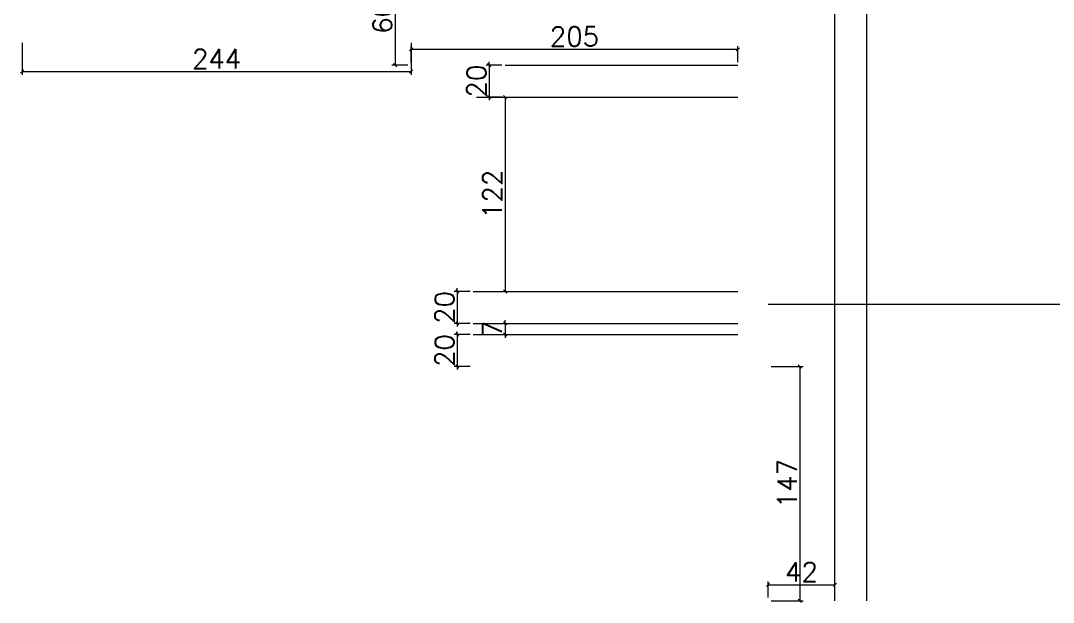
# Model space of a CAD drawing. Extents: x -40810 to 33675, y -2018 to 21213.
# Drawn here: x 12795 to 13443, y 14474 to 14838 of the extents above; entities that cross this region are included whole.
import ezdxf

# ---------------------------------------------------------------- set-up
doc = ezdxf.new("R2010")
doc.units = 0
doc.layers.get('0').update_dxf_attribs({"color": 1, "lineweight": 9})
doc.layers.add('P-NOTAS', color=7, linetype='Continuous')
doc.layers.add('Painéis', color=255, linetype='Continuous')
doc.styles.add('Romans', font='romans.shx', dxfattribs={"height": 12})
doc.dimstyles.new('cotas', dxfattribs={"dimtxt": 9, "dimasz": 2, "dimexe": 2, "dimexo": 2, "dimgap": 2, "dimtad": 1, "dimdec": 1, "dimzin": 12, "dimdsep": 46, "dimtxsty": 'Romans', "dimblk": 'OBLIQUE', "dimcen": 9, "dimclrd": 4, "dimclre": 4, "dimclrt": 240, "dimaunit": 1, "dimadec": 8, "dimazin": 3, "dimtfac": 1, "dimtdec": 1, "dimtix": 1, "dimtmove": 0, "dimatfit": 2, "dimldrblk": 'OBLIQUE', "dimfxl": 1, "dimtolj": 1, "dimtzin": 0, "dimlwd": -1, "dimlwe": -1, "dimarcsym": 0})

# ---------------------------------------------------------------- blocks, each defined once
blk = doc.blocks.new('_Oblique')
at = {"color": 0, "linetype": 'ByBlock', "lineweight": -2}
blk.add_line((-0.5, -0.5), (0.5, 0.5), dxfattribs=at)
blk = doc.blocks.new('*D3768')
at = {"layer": 'Defpoints', "color": 0, "linetype": 'Continuous', "ltscale": 30, "transparency": 16777216}
for p in [(13305.91, 14484.53), (13263.91, 14474.53), (13305.91, 14474.53)]:
    blk.add_point(p, dxfattribs=at)
at = {"layer": 'P-NOTAS', "color": 4, "linetype": 'Continuous', "ltscale": 30, "transparency": 16777216}
for p, q in [((13263.91, 14476.53), (13263.91, 14486.53)), ((13263.91, 14484.53), (13305.91, 14484.53)), ((13305.91, 14476.53), (13305.91, 14486.53))]:
    blk.add_line(p, q, dxfattribs=at)
at = {"layer": 'P-NOTAS', "color": 4, "linetype": 'Continuous', "ltscale": 30, "transparency": 16777216, "xscale": 2, "yscale": 2, "zscale": 2, "rotation": 180}
blk.add_blockref('_Oblique', (13263.91, 14484.53), dxfattribs=at)
at = {"layer": 'P-NOTAS', "color": 4, "linetype": 'Continuous', "ltscale": 30, "transparency": 16777216, "xscale": 2, "yscale": 2, "zscale": 2}
blk.add_blockref('_Oblique', (13305.91, 14484.53), dxfattribs=at)
at = {"layer": 'P-NOTAS', "color": 240, "linetype": 'Continuous', "ltscale": 30, "transparency": 16777216, "insert": (13284.91, 14492.53), "char_height": 12, "attachment_point": 5, "style": 'Romans'}
blk.add_mtext('\\A1;42', dxfattribs=at)
blk = doc.blocks.new('*D3769')
at = {"layer": 'Defpoints', "color": 0, "linetype": 'Continuous', "ltscale": 30, "transparency": 16777216}
for p in [(13263.91, 14621.53), (13263.91, 14474.53), (13283.91, 14474.53)]:
    blk.add_point(p, dxfattribs=at)
at = {"layer": 'P-NOTAS', "color": 4, "linetype": 'Continuous', "ltscale": 30, "transparency": 16777216}
for p, q in [((13265.91, 14621.53), (13285.91, 14621.53)), ((13283.91, 14621.53), (13283.91, 14474.53)), ((13265.91, 14474.53), (13285.91, 14474.53))]:
    blk.add_line(p, q, dxfattribs=at)
at = {"layer": 'P-NOTAS', "color": 4, "linetype": 'Continuous', "ltscale": 30, "transparency": 16777216, "xscale": 2, "yscale": 2, "zscale": 2}
for p, rotation in [((13283.91, 14621.53), 90), ((13283.91, 14474.53), 270)]:
    blk.add_blockref('_Oblique', p, dxfattribs=dict(at, rotation=rotation))
at = {"layer": 'P-NOTAS', "color": 240, "linetype": 'Continuous', "ltscale": 30, "transparency": 16777216, "insert": (13275.91, 14548.03), "char_height": 12, "attachment_point": 5, "rotation": 90, "style": 'Romans'}
blk.add_mtext('\\A1;147', dxfattribs=at)
blk = doc.blocks.new('*D3869')
at = {"layer": 'Defpoints', "color": 0, "linetype": 'Continuous', "ltscale": 30, "transparency": 16777216}
for p in [(12795.91, 14826.5), (13039.91, 14826.5), (13039.91, 14806.5)]:
    blk.add_point(p, dxfattribs=at)
at = {"layer": 'P-NOTAS', "color": 4, "linetype": 'Continuous', "ltscale": 30, "transparency": 16777216}
for p, q in [((12795.91, 14824.5), (12795.91, 14804.5)), ((13039.91, 14824.5), (13039.91, 14804.5)), ((12795.91, 14806.5), (13039.91, 14806.5))]:
    blk.add_line(p, q, dxfattribs=at)
at = {"layer": 'P-NOTAS', "color": 4, "linetype": 'Continuous', "ltscale": 30, "transparency": 16777216, "xscale": 2, "yscale": 2, "zscale": 2, "rotation": 180}
blk.add_blockref('_Oblique', (12795.91, 14806.5), dxfattribs=at)
at = {"layer": 'P-NOTAS', "color": 4, "linetype": 'Continuous', "ltscale": 30, "transparency": 16777216, "xscale": 2, "yscale": 2, "zscale": 2}
blk.add_blockref('_Oblique', (13039.91, 14806.5), dxfattribs=at)
at = {"layer": 'P-NOTAS', "color": 240, "linetype": 'Continuous', "ltscale": 30, "transparency": 16777216, "insert": (12917.91, 14814.5), "char_height": 12, "attachment_point": 5, "style": 'Romans'}
blk.add_mtext('\\A1;244', dxfattribs=at)
blk = doc.blocks.new('*D3870')
at = {"layer": 'Defpoints', "color": 0, "linetype": 'Continuous', "ltscale": 30, "transparency": 16777216}
for p in [(13244.91, 14820.5), (13039.91, 14810.5), (13244.91, 14810.5)]:
    blk.add_point(p, dxfattribs=at)
at = {"layer": 'P-NOTAS', "color": 4, "linetype": 'Continuous', "ltscale": 30, "transparency": 16777216}
for p, q in [((13039.91, 14812.5), (13039.91, 14822.5)), ((13039.91, 14820.5), (13244.91, 14820.5)), ((13244.91, 14812.5), (13244.91, 14822.5))]:
    blk.add_line(p, q, dxfattribs=at)
at = {"layer": 'P-NOTAS', "color": 4, "linetype": 'Continuous', "ltscale": 30, "transparency": 16777216, "xscale": 2, "yscale": 2, "zscale": 2, "rotation": 180}
blk.add_blockref('_Oblique', (13039.91, 14820.5), dxfattribs=at)
at = {"layer": 'P-NOTAS', "color": 4, "linetype": 'Continuous', "ltscale": 30, "transparency": 16777216, "xscale": 2, "yscale": 2, "zscale": 2}
blk.add_blockref('_Oblique', (13244.91, 14820.5), dxfattribs=at)
at = {"layer": 'P-NOTAS', "color": 240, "linetype": 'Continuous', "ltscale": 30, "transparency": 16777216, "insert": (13142.41, 14828.5), "char_height": 12, "attachment_point": 5, "style": 'Romans'}
blk.add_mtext('\\A1;205', dxfattribs=at)
blk = doc.blocks.new('*D3872')
at = {"layer": 'Defpoints', "color": 0, "linetype": 'Continuous', "ltscale": 30, "transparency": 16777216}
for p in [(13039.93, 14870.53), (13029.93, 14810.53), (13039.93, 14810.53)]:
    blk.add_point(p, dxfattribs=at)
at = {"layer": 'P-NOTAS', "color": 4, "linetype": 'Continuous', "ltscale": 30, "transparency": 16777216}
for p, q in [((13037.93, 14870.53), (13027.93, 14870.53)), ((13029.93, 14870.53), (13029.93, 14810.53)), ((13037.93, 14810.53), (13027.93, 14810.53))]:
    blk.add_line(p, q, dxfattribs=at)
at = {"layer": 'P-NOTAS', "color": 4, "linetype": 'Continuous', "ltscale": 30, "transparency": 16777216, "xscale": 2, "yscale": 2, "zscale": 2}
for p, rotation in [((13029.93, 14870.53), 90), ((13029.93, 14810.53), 270)]:
    blk.add_blockref('_Oblique', p, dxfattribs=dict(at, rotation=rotation))
at = {"layer": 'P-NOTAS', "color": 240, "linetype": 'Continuous', "ltscale": 30, "transparency": 16777216, "insert": (13021.93, 14840.53), "char_height": 12, "attachment_point": 5, "rotation": 90, "style": 'Romans'}
blk.add_mtext('\\A1;60', dxfattribs=at)
blk = doc.blocks.new('*D3873')
at = {"layer": 'Defpoints', "color": 0, "linetype": 'Continuous', "ltscale": 30, "transparency": 16777216}
for p in [(13098.93, 14810.53), (13088.93, 14790.53), (13098.93, 14790.53)]:
    blk.add_point(p, dxfattribs=at)
at = {"layer": 'P-NOTAS', "color": 4, "linetype": 'Continuous', "ltscale": 30, "transparency": 16777216}
for p, q in [((13096.93, 14810.53), (13086.93, 14810.53)), ((13088.93, 14810.53), (13088.93, 14812.53)), ((13088.93, 14810.53), (13088.93, 14790.53)), ((13096.93, 14790.53), (13086.93, 14790.53)), ((13088.93, 14790.53), (13088.93, 14788.53))]:
    blk.add_line(p, q, dxfattribs=at)
at = {"layer": 'P-NOTAS', "color": 4, "linetype": 'Continuous', "ltscale": 30, "transparency": 16777216, "xscale": 2, "yscale": 2, "zscale": 2}
for p, rotation in [((13088.93, 14810.53), 270), ((13088.93, 14790.53), 90)]:
    blk.add_blockref('_Oblique', p, dxfattribs=dict(at, rotation=rotation))
at = {"layer": 'P-NOTAS', "color": 240, "linetype": 'Continuous', "ltscale": 30, "transparency": 16777216, "insert": (13080.93, 14800.53), "char_height": 12, "attachment_point": 5, "rotation": 90, "style": 'Romans'}
blk.add_mtext('\\A1;20', dxfattribs=at)
blk = doc.blocks.new('*D3874')
at = {"layer": 'Defpoints', "color": 0, "linetype": 'Continuous', "ltscale": 30, "transparency": 16777216}
for p in [(13078.93, 14790.53), (13078.93, 14668.53), (13098.93, 14668.53)]:
    blk.add_point(p, dxfattribs=at)
at = {"layer": 'P-NOTAS', "color": 4, "linetype": 'Continuous', "ltscale": 30, "transparency": 16777216}
for p, q in [((13080.93, 14790.53), (13100.93, 14790.53)), ((13098.93, 14790.53), (13098.93, 14668.53)), ((13080.93, 14668.53), (13100.93, 14668.53))]:
    blk.add_line(p, q, dxfattribs=at)
at = {"layer": 'P-NOTAS', "color": 4, "linetype": 'Continuous', "ltscale": 30, "transparency": 16777216, "xscale": 2, "yscale": 2, "zscale": 2}
for p, rotation in [((13098.93, 14790.53), 90), ((13098.93, 14668.53), 270)]:
    blk.add_blockref('_Oblique', p, dxfattribs=dict(at, rotation=rotation))
at = {"layer": 'P-NOTAS', "color": 240, "linetype": 'Continuous', "ltscale": 30, "transparency": 16777216, "insert": (13090.93, 14729.53), "char_height": 12, "attachment_point": 5, "rotation": 90, "style": 'Romans'}
blk.add_mtext('\\A1;122', dxfattribs=at)
blk = doc.blocks.new('*D3875')
at = {"layer": 'Defpoints', "color": 0, "linetype": 'Continuous', "ltscale": 30, "transparency": 16777216}
for p in [(13078.93, 14668.53), (13068.93, 14648.53), (13078.93, 14648.53)]:
    blk.add_point(p, dxfattribs=at)
at = {"layer": 'P-NOTAS', "color": 4, "linetype": 'Continuous', "ltscale": 30, "transparency": 16777216}
for p, q in [((13076.93, 14668.53), (13066.93, 14668.53)), ((13068.93, 14668.53), (13068.93, 14670.53)), ((13068.93, 14668.53), (13068.93, 14648.53)), ((13076.93, 14648.53), (13066.93, 14648.53)), ((13068.93, 14648.53), (13068.93, 14646.53))]:
    blk.add_line(p, q, dxfattribs=at)
at = {"layer": 'P-NOTAS', "color": 4, "linetype": 'Continuous', "ltscale": 30, "transparency": 16777216, "xscale": 2, "yscale": 2, "zscale": 2}
for p, rotation in [((13068.93, 14668.53), 270), ((13068.93, 14648.53), 90)]:
    blk.add_blockref('_Oblique', p, dxfattribs=dict(at, rotation=rotation))
at = {"layer": 'P-NOTAS', "color": 240, "linetype": 'Continuous', "ltscale": 30, "transparency": 16777216, "insert": (13060.93, 14658.53), "char_height": 12, "attachment_point": 5, "rotation": 90, "style": 'Romans'}
blk.add_mtext('\\A1;20', dxfattribs=at)
blk = doc.blocks.new('*D3876')
at = {"layer": 'Defpoints', "color": 0, "linetype": 'Continuous', "ltscale": 30, "transparency": 16777216}
for p in [(13078.93, 14648.53), (13078.93, 14641.53), (13098.93, 14641.53)]:
    blk.add_point(p, dxfattribs=at)
at = {"layer": 'P-NOTAS', "color": 4, "linetype": 'Continuous', "ltscale": 30, "transparency": 16777216}
for p, q in [((13080.93, 14648.53), (13100.93, 14648.53)), ((13098.93, 14648.53), (13098.93, 14650.53)), ((13098.93, 14648.53), (13098.93, 14641.53)), ((13080.93, 14641.53), (13100.93, 14641.53)), ((13098.93, 14641.53), (13098.93, 14639.53))]:
    blk.add_line(p, q, dxfattribs=at)
at = {"layer": 'P-NOTAS', "color": 4, "linetype": 'Continuous', "ltscale": 30, "transparency": 16777216, "xscale": 2, "yscale": 2, "zscale": 2}
for p, rotation in [((13098.93, 14648.53), 270), ((13098.93, 14641.53), 90)]:
    blk.add_blockref('_Oblique', p, dxfattribs=dict(at, rotation=rotation))
at = {"layer": 'P-NOTAS', "color": 240, "linetype": 'Continuous', "ltscale": 30, "transparency": 16777216, "insert": (13090.93, 14645.03), "char_height": 12, "attachment_point": 5, "rotation": 90, "style": 'Romans'}
blk.add_mtext('\\A1;7', dxfattribs=at)
blk = doc.blocks.new('*D3877')
at = {"layer": 'Defpoints', "color": 0, "linetype": 'Continuous', "ltscale": 30, "transparency": 16777216}
for p in [(13078.93, 14641.53), (13068.93, 14621.53), (13078.93, 14621.53)]:
    blk.add_point(p, dxfattribs=at)
at = {"layer": 'P-NOTAS', "color": 4, "linetype": 'Continuous', "ltscale": 30, "transparency": 16777216}
for p, q in [((13076.93, 14641.53), (13066.93, 14641.53)), ((13068.93, 14641.53), (13068.93, 14643.53)), ((13068.93, 14641.53), (13068.93, 14621.53)), ((13076.93, 14621.53), (13066.93, 14621.53)), ((13068.93, 14621.53), (13068.93, 14619.53))]:
    blk.add_line(p, q, dxfattribs=at)
at = {"layer": 'P-NOTAS', "color": 4, "linetype": 'Continuous', "ltscale": 30, "transparency": 16777216, "xscale": 2, "yscale": 2, "zscale": 2}
for p, rotation in [((13068.93, 14641.53), 270), ((13068.93, 14621.53), 90)]:
    blk.add_blockref('_Oblique', p, dxfattribs=dict(at, rotation=rotation))
at = {"layer": 'P-NOTAS', "color": 240, "linetype": 'Continuous', "ltscale": 30, "transparency": 16777216, "insert": (13060.93, 14631.53), "char_height": 12, "attachment_point": 5, "rotation": 90, "style": 'Romans'}
blk.add_mtext('\\A1;20', dxfattribs=at)
blk = doc.blocks.new('*D6306')
at = {"layer": 'Defpoints', "color": 0, "ltscale": 30, "transparency": 16777216}
for p in [(13305.91, 14484.53), (13263.91, 14474.53), (13305.91, 14474.53)]:
    blk.add_point(p, dxfattribs=at)
at = {"layer": 'P-NOTAS', "color": 4, "ltscale": 30, "transparency": 16777216}
for p, q in [((13263.91, 14476.53), (13263.91, 14486.53)), ((13263.91, 14484.53), (13305.91, 14484.53)), ((13305.91, 14476.53), (13305.91, 14486.53))]:
    blk.add_line(p, q, dxfattribs=at)
at = {"layer": 'P-NOTAS', "color": 4, "ltscale": 30, "transparency": 16777216, "xscale": 2, "yscale": 2, "zscale": 2, "rotation": 180}
blk.add_blockref('_Oblique', (13263.91, 14484.53), dxfattribs=at)
at = {"layer": 'P-NOTAS', "color": 4, "ltscale": 30, "transparency": 16777216, "xscale": 2, "yscale": 2, "zscale": 2}
blk.add_blockref('_Oblique', (13305.91, 14484.53), dxfattribs=at)
at = {"layer": 'P-NOTAS', "color": 240, "ltscale": 30, "transparency": 16777216, "insert": (13284.91, 14492.53), "char_height": 12, "attachment_point": 5, "style": 'Romans'}
blk.add_mtext('\\A1;42', dxfattribs=at)
blk = doc.blocks.new('*D6307')
at = {"layer": 'Defpoints', "color": 0, "ltscale": 30, "transparency": 16777216}
for p in [(13263.91, 14621.53), (13263.91, 14474.53), (13283.91, 14474.53)]:
    blk.add_point(p, dxfattribs=at)
at = {"layer": 'P-NOTAS', "color": 4, "ltscale": 30, "transparency": 16777216}
for p, q in [((13265.91, 14621.53), (13285.91, 14621.53)), ((13283.91, 14621.53), (13283.91, 14474.53)), ((13265.91, 14474.53), (13285.91, 14474.53))]:
    blk.add_line(p, q, dxfattribs=at)
at = {"layer": 'P-NOTAS', "color": 4, "ltscale": 30, "transparency": 16777216, "xscale": 2, "yscale": 2, "zscale": 2}
for p, rotation in [((13283.91, 14621.53), 90), ((13283.91, 14474.53), 270)]:
    blk.add_blockref('_Oblique', p, dxfattribs=dict(at, rotation=rotation))
at = {"layer": 'P-NOTAS', "color": 240, "ltscale": 30, "transparency": 16777216, "insert": (13275.91, 14548.03), "char_height": 12, "attachment_point": 5, "rotation": 90, "style": 'Romans'}
blk.add_mtext('\\A1;147', dxfattribs=at)
blk = doc.blocks.new('*D6407')
at = {"layer": 'Defpoints', "color": 0, "ltscale": 30, "transparency": 16777216}
for p in [(12795.91, 14826.5), (13039.91, 14826.5), (13039.91, 14806.5)]:
    blk.add_point(p, dxfattribs=at)
at = {"layer": 'P-NOTAS', "color": 4, "ltscale": 30, "transparency": 16777216}
for p, q in [((12795.91, 14824.5), (12795.91, 14804.5)), ((13039.91, 14824.5), (13039.91, 14804.5)), ((12795.91, 14806.5), (13039.91, 14806.5))]:
    blk.add_line(p, q, dxfattribs=at)
at = {"layer": 'P-NOTAS', "color": 4, "ltscale": 30, "transparency": 16777216, "xscale": 2, "yscale": 2, "zscale": 2, "rotation": 180}
blk.add_blockref('_Oblique', (12795.91, 14806.5), dxfattribs=at)
at = {"layer": 'P-NOTAS', "color": 4, "ltscale": 30, "transparency": 16777216, "xscale": 2, "yscale": 2, "zscale": 2}
blk.add_blockref('_Oblique', (13039.91, 14806.5), dxfattribs=at)
at = {"layer": 'P-NOTAS', "color": 240, "ltscale": 30, "transparency": 16777216, "insert": (12917.91, 14814.5), "char_height": 12, "attachment_point": 5, "style": 'Romans'}
blk.add_mtext('\\A1;244', dxfattribs=at)
blk = doc.blocks.new('*D6408')
at = {"layer": 'Defpoints', "color": 0, "ltscale": 30, "transparency": 16777216}
for p in [(13244.91, 14820.5), (13039.91, 14810.5), (13244.91, 14810.5)]:
    blk.add_point(p, dxfattribs=at)
at = {"layer": 'P-NOTAS', "color": 4, "ltscale": 30, "transparency": 16777216}
for p, q in [((13039.91, 14812.5), (13039.91, 14822.5)), ((13039.91, 14820.5), (13244.91, 14820.5)), ((13244.91, 14812.5), (13244.91, 14822.5))]:
    blk.add_line(p, q, dxfattribs=at)
at = {"layer": 'P-NOTAS', "color": 4, "ltscale": 30, "transparency": 16777216, "xscale": 2, "yscale": 2, "zscale": 2, "rotation": 180}
blk.add_blockref('_Oblique', (13039.91, 14820.5), dxfattribs=at)
at = {"layer": 'P-NOTAS', "color": 4, "ltscale": 30, "transparency": 16777216, "xscale": 2, "yscale": 2, "zscale": 2}
blk.add_blockref('_Oblique', (13244.91, 14820.5), dxfattribs=at)
at = {"layer": 'P-NOTAS', "color": 240, "ltscale": 30, "transparency": 16777216, "insert": (13142.41, 14828.5), "char_height": 12, "attachment_point": 5, "style": 'Romans'}
blk.add_mtext('\\A1;205', dxfattribs=at)
blk = doc.blocks.new('*D6410')
at = {"layer": 'Defpoints', "color": 0, "ltscale": 30, "transparency": 16777216}
for p in [(13039.93, 14870.53), (13029.93, 14810.53), (13039.93, 14810.53)]:
    blk.add_point(p, dxfattribs=at)
at = {"layer": 'P-NOTAS', "color": 4, "ltscale": 30, "transparency": 16777216}
for p, q in [((13037.93, 14870.53), (13027.93, 14870.53)), ((13029.93, 14870.53), (13029.93, 14810.53)), ((13037.93, 14810.53), (13027.93, 14810.53))]:
    blk.add_line(p, q, dxfattribs=at)
at = {"layer": 'P-NOTAS', "color": 4, "ltscale": 30, "transparency": 16777216, "xscale": 2, "yscale": 2, "zscale": 2}
for p, rotation in [((13029.93, 14870.53), 90), ((13029.93, 14810.53), 270)]:
    blk.add_blockref('_Oblique', p, dxfattribs=dict(at, rotation=rotation))
at = {"layer": 'P-NOTAS', "color": 240, "ltscale": 30, "transparency": 16777216, "insert": (13021.93, 14840.53), "char_height": 12, "attachment_point": 5, "rotation": 90, "style": 'Romans'}
blk.add_mtext('\\A1;60', dxfattribs=at)
blk = doc.blocks.new('*D6411')
at = {"layer": 'Defpoints', "color": 0, "ltscale": 30, "transparency": 16777216}
for p in [(13098.93, 14810.53), (13088.93, 14790.53), (13098.93, 14790.53)]:
    blk.add_point(p, dxfattribs=at)
at = {"layer": 'P-NOTAS', "color": 4, "ltscale": 30, "transparency": 16777216}
for p, q in [((13096.93, 14810.53), (13086.93, 14810.53)), ((13088.93, 14810.53), (13088.93, 14812.53)), ((13088.93, 14810.53), (13088.93, 14790.53)), ((13096.93, 14790.53), (13086.93, 14790.53)), ((13088.93, 14790.53), (13088.93, 14788.53))]:
    blk.add_line(p, q, dxfattribs=at)
at = {"layer": 'P-NOTAS', "color": 4, "ltscale": 30, "transparency": 16777216, "xscale": 2, "yscale": 2, "zscale": 2}
for p, rotation in [((13088.93, 14810.53), 270), ((13088.93, 14790.53), 90)]:
    blk.add_blockref('_Oblique', p, dxfattribs=dict(at, rotation=rotation))
at = {"layer": 'P-NOTAS', "color": 240, "ltscale": 30, "transparency": 16777216, "insert": (13080.93, 14800.53), "char_height": 12, "attachment_point": 5, "rotation": 90, "style": 'Romans'}
blk.add_mtext('\\A1;20', dxfattribs=at)
blk = doc.blocks.new('*D6412')
at = {"layer": 'Defpoints', "color": 0, "ltscale": 30, "transparency": 16777216}
for p in [(13078.93, 14790.53), (13078.93, 14668.53), (13098.93, 14668.53)]:
    blk.add_point(p, dxfattribs=at)
at = {"layer": 'P-NOTAS', "color": 4, "ltscale": 30, "transparency": 16777216}
for p, q in [((13080.93, 14790.53), (13100.93, 14790.53)), ((13098.93, 14790.53), (13098.93, 14668.53)), ((13080.93, 14668.53), (13100.93, 14668.53))]:
    blk.add_line(p, q, dxfattribs=at)
at = {"layer": 'P-NOTAS', "color": 4, "ltscale": 30, "transparency": 16777216, "xscale": 2, "yscale": 2, "zscale": 2}
for p, rotation in [((13098.93, 14790.53), 90), ((13098.93, 14668.53), 270)]:
    blk.add_blockref('_Oblique', p, dxfattribs=dict(at, rotation=rotation))
at = {"layer": 'P-NOTAS', "color": 240, "ltscale": 30, "transparency": 16777216, "insert": (13090.93, 14729.53), "char_height": 12, "attachment_point": 5, "rotation": 90, "style": 'Romans'}
blk.add_mtext('\\A1;122', dxfattribs=at)
blk = doc.blocks.new('*D6413')
at = {"layer": 'Defpoints', "color": 0, "ltscale": 30, "transparency": 16777216}
for p in [(13078.93, 14668.53), (13068.93, 14648.53), (13078.93, 14648.53)]:
    blk.add_point(p, dxfattribs=at)
at = {"layer": 'P-NOTAS', "color": 4, "ltscale": 30, "transparency": 16777216}
for p, q in [((13076.93, 14668.53), (13066.93, 14668.53)), ((13068.93, 14668.53), (13068.93, 14670.53)), ((13068.93, 14668.53), (13068.93, 14648.53)), ((13076.93, 14648.53), (13066.93, 14648.53)), ((13068.93, 14648.53), (13068.93, 14646.53))]:
    blk.add_line(p, q, dxfattribs=at)
at = {"layer": 'P-NOTAS', "color": 4, "ltscale": 30, "transparency": 16777216, "xscale": 2, "yscale": 2, "zscale": 2}
for p, rotation in [((13068.93, 14668.53), 270), ((13068.93, 14648.53), 90)]:
    blk.add_blockref('_Oblique', p, dxfattribs=dict(at, rotation=rotation))
at = {"layer": 'P-NOTAS', "color": 240, "ltscale": 30, "transparency": 16777216, "insert": (13060.93, 14658.53), "char_height": 12, "attachment_point": 5, "rotation": 90, "style": 'Romans'}
blk.add_mtext('\\A1;20', dxfattribs=at)
blk = doc.blocks.new('*D6414')
at = {"layer": 'Defpoints', "color": 0, "ltscale": 30, "transparency": 16777216}
for p in [(13078.93, 14648.53), (13078.93, 14641.53), (13098.93, 14641.53)]:
    blk.add_point(p, dxfattribs=at)
at = {"layer": 'P-NOTAS', "color": 4, "ltscale": 30, "transparency": 16777216}
for p, q in [((13080.93, 14648.53), (13100.93, 14648.53)), ((13098.93, 14648.53), (13098.93, 14650.53)), ((13098.93, 14648.53), (13098.93, 14641.53)), ((13080.93, 14641.53), (13100.93, 14641.53)), ((13098.93, 14641.53), (13098.93, 14639.53))]:
    blk.add_line(p, q, dxfattribs=at)
at = {"layer": 'P-NOTAS', "color": 4, "ltscale": 30, "transparency": 16777216, "xscale": 2, "yscale": 2, "zscale": 2}
for p, rotation in [((13098.93, 14648.53), 270), ((13098.93, 14641.53), 90)]:
    blk.add_blockref('_Oblique', p, dxfattribs=dict(at, rotation=rotation))
at = {"layer": 'P-NOTAS', "color": 240, "ltscale": 30, "transparency": 16777216, "insert": (13090.93, 14645.03), "char_height": 12, "attachment_point": 5, "rotation": 90, "style": 'Romans'}
blk.add_mtext('\\A1;7', dxfattribs=at)
blk = doc.blocks.new('*D6415')
at = {"layer": 'Defpoints', "color": 0, "ltscale": 30, "transparency": 16777216}
for p in [(13078.93, 14641.53), (13068.93, 14621.53), (13078.93, 14621.53)]:
    blk.add_point(p, dxfattribs=at)
at = {"layer": 'P-NOTAS', "color": 4, "ltscale": 30, "transparency": 16777216}
for p, q in [((13076.93, 14641.53), (13066.93, 14641.53)), ((13068.93, 14641.53), (13068.93, 14643.53)), ((13068.93, 14641.53), (13068.93, 14621.53)), ((13076.93, 14621.53), (13066.93, 14621.53)), ((13068.93, 14621.53), (13068.93, 14619.53))]:
    blk.add_line(p, q, dxfattribs=at)
at = {"layer": 'P-NOTAS', "color": 4, "ltscale": 30, "transparency": 16777216, "xscale": 2, "yscale": 2, "zscale": 2}
for p, rotation in [((13068.93, 14641.53), 270), ((13068.93, 14621.53), 90)]:
    blk.add_blockref('_Oblique', p, dxfattribs=dict(at, rotation=rotation))
at = {"layer": 'P-NOTAS', "color": 240, "ltscale": 30, "transparency": 16777216, "insert": (13060.93, 14631.53), "char_height": 12, "attachment_point": 5, "rotation": 90, "style": 'Romans'}
blk.add_mtext('\\A1;20', dxfattribs=at)
blk = doc.blocks.new('*D6490')
at = {"layer": 'Defpoints', "color": 0, "ltscale": 30, "transparency": 16777216}
for p in [(13305.91, 14484.53), (13263.91, 14474.53), (13305.91, 14474.53)]:
    blk.add_point(p, dxfattribs=at)
at = {"layer": 'P-NOTAS', "color": 4, "ltscale": 30, "transparency": 16777216}
for p, q in [((13263.91, 14476.53), (13263.91, 14486.53)), ((13263.91, 14484.53), (13305.91, 14484.53)), ((13305.91, 14476.53), (13305.91, 14486.53))]:
    blk.add_line(p, q, dxfattribs=at)
at = {"layer": 'P-NOTAS', "color": 4, "ltscale": 30, "transparency": 16777216, "xscale": 2, "yscale": 2, "zscale": 2, "rotation": 180}
blk.add_blockref('_Oblique', (13263.91, 14484.53), dxfattribs=at)
at = {"layer": 'P-NOTAS', "color": 4, "ltscale": 30, "transparency": 16777216, "xscale": 2, "yscale": 2, "zscale": 2}
blk.add_blockref('_Oblique', (13305.91, 14484.53), dxfattribs=at)
at = {"layer": 'P-NOTAS', "color": 240, "ltscale": 30, "transparency": 16777216, "insert": (13284.91, 14492.53), "char_height": 12, "attachment_point": 5, "style": 'Romans'}
blk.add_mtext('\\A1;42', dxfattribs=at)
blk = doc.blocks.new('*D6491')
at = {"layer": 'Defpoints', "color": 0, "ltscale": 30, "transparency": 16777216}
for p in [(13263.91, 14621.53), (13263.91, 14474.53), (13283.91, 14474.53)]:
    blk.add_point(p, dxfattribs=at)
at = {"layer": 'P-NOTAS', "color": 4, "ltscale": 30, "transparency": 16777216}
for p, q in [((13265.91, 14621.53), (13285.91, 14621.53)), ((13283.91, 14621.53), (13283.91, 14474.53)), ((13265.91, 14474.53), (13285.91, 14474.53))]:
    blk.add_line(p, q, dxfattribs=at)
at = {"layer": 'P-NOTAS', "color": 4, "ltscale": 30, "transparency": 16777216, "xscale": 2, "yscale": 2, "zscale": 2}
for p, rotation in [((13283.91, 14621.53), 90), ((13283.91, 14474.53), 270)]:
    blk.add_blockref('_Oblique', p, dxfattribs=dict(at, rotation=rotation))
at = {"layer": 'P-NOTAS', "color": 240, "ltscale": 30, "transparency": 16777216, "insert": (13275.91, 14548.03), "char_height": 12, "attachment_point": 5, "rotation": 90, "style": 'Romans'}
blk.add_mtext('\\A1;147', dxfattribs=at)
blk = doc.blocks.new('*D6591')
at = {"layer": 'Defpoints', "color": 0, "ltscale": 30, "transparency": 16777216}
for p in [(12795.91, 14826.5), (13039.91, 14826.5), (13039.91, 14806.5)]:
    blk.add_point(p, dxfattribs=at)
at = {"layer": 'P-NOTAS', "color": 4, "ltscale": 30, "transparency": 16777216}
for p, q in [((12795.91, 14824.5), (12795.91, 14804.5)), ((13039.91, 14824.5), (13039.91, 14804.5)), ((12795.91, 14806.5), (13039.91, 14806.5))]:
    blk.add_line(p, q, dxfattribs=at)
at = {"layer": 'P-NOTAS', "color": 4, "ltscale": 30, "transparency": 16777216, "xscale": 2, "yscale": 2, "zscale": 2, "rotation": 180}
blk.add_blockref('_Oblique', (12795.91, 14806.5), dxfattribs=at)
at = {"layer": 'P-NOTAS', "color": 4, "ltscale": 30, "transparency": 16777216, "xscale": 2, "yscale": 2, "zscale": 2}
blk.add_blockref('_Oblique', (13039.91, 14806.5), dxfattribs=at)
at = {"layer": 'P-NOTAS', "color": 240, "ltscale": 30, "transparency": 16777216, "insert": (12917.91, 14814.5), "char_height": 12, "attachment_point": 5, "style": 'Romans'}
blk.add_mtext('\\A1;244', dxfattribs=at)
blk = doc.blocks.new('*D6592')
at = {"layer": 'Defpoints', "color": 0, "ltscale": 30, "transparency": 16777216}
for p in [(13244.91, 14820.5), (13039.91, 14810.5), (13244.91, 14810.5)]:
    blk.add_point(p, dxfattribs=at)
at = {"layer": 'P-NOTAS', "color": 4, "ltscale": 30, "transparency": 16777216}
for p, q in [((13039.91, 14812.5), (13039.91, 14822.5)), ((13039.91, 14820.5), (13244.91, 14820.5)), ((13244.91, 14812.5), (13244.91, 14822.5))]:
    blk.add_line(p, q, dxfattribs=at)
at = {"layer": 'P-NOTAS', "color": 4, "ltscale": 30, "transparency": 16777216, "xscale": 2, "yscale": 2, "zscale": 2, "rotation": 180}
blk.add_blockref('_Oblique', (13039.91, 14820.5), dxfattribs=at)
at = {"layer": 'P-NOTAS', "color": 4, "ltscale": 30, "transparency": 16777216, "xscale": 2, "yscale": 2, "zscale": 2}
blk.add_blockref('_Oblique', (13244.91, 14820.5), dxfattribs=at)
at = {"layer": 'P-NOTAS', "color": 240, "ltscale": 30, "transparency": 16777216, "insert": (13142.41, 14828.5), "char_height": 12, "attachment_point": 5, "style": 'Romans'}
blk.add_mtext('\\A1;205', dxfattribs=at)
blk = doc.blocks.new('*D6594')
at = {"layer": 'Defpoints', "color": 0, "ltscale": 30, "transparency": 16777216}
for p in [(13039.93, 14870.53), (13029.93, 14810.53), (13039.93, 14810.53)]:
    blk.add_point(p, dxfattribs=at)
at = {"layer": 'P-NOTAS', "color": 4, "ltscale": 30, "transparency": 16777216}
for p, q in [((13037.93, 14870.53), (13027.93, 14870.53)), ((13029.93, 14870.53), (13029.93, 14810.53)), ((13037.93, 14810.53), (13027.93, 14810.53))]:
    blk.add_line(p, q, dxfattribs=at)
at = {"layer": 'P-NOTAS', "color": 4, "ltscale": 30, "transparency": 16777216, "xscale": 2, "yscale": 2, "zscale": 2}
for p, rotation in [((13029.93, 14870.53), 90), ((13029.93, 14810.53), 270)]:
    blk.add_blockref('_Oblique', p, dxfattribs=dict(at, rotation=rotation))
at = {"layer": 'P-NOTAS', "color": 240, "ltscale": 30, "transparency": 16777216, "insert": (13021.93, 14840.53), "char_height": 12, "attachment_point": 5, "rotation": 90, "style": 'Romans'}
blk.add_mtext('\\A1;60', dxfattribs=at)
blk = doc.blocks.new('*D6595')
at = {"layer": 'Defpoints', "color": 0, "ltscale": 30, "transparency": 16777216}
for p in [(13098.93, 14810.53), (13088.93, 14790.53), (13098.93, 14790.53)]:
    blk.add_point(p, dxfattribs=at)
at = {"layer": 'P-NOTAS', "color": 4, "ltscale": 30, "transparency": 16777216}
for p, q in [((13096.93, 14810.53), (13086.93, 14810.53)), ((13088.93, 14810.53), (13088.93, 14812.53)), ((13088.93, 14810.53), (13088.93, 14790.53)), ((13096.93, 14790.53), (13086.93, 14790.53)), ((13088.93, 14790.53), (13088.93, 14788.53))]:
    blk.add_line(p, q, dxfattribs=at)
at = {"layer": 'P-NOTAS', "color": 4, "ltscale": 30, "transparency": 16777216, "xscale": 2, "yscale": 2, "zscale": 2}
for p, rotation in [((13088.93, 14810.53), 270), ((13088.93, 14790.53), 90)]:
    blk.add_blockref('_Oblique', p, dxfattribs=dict(at, rotation=rotation))
at = {"layer": 'P-NOTAS', "color": 240, "ltscale": 30, "transparency": 16777216, "insert": (13080.93, 14800.53), "char_height": 12, "attachment_point": 5, "rotation": 90, "style": 'Romans'}
blk.add_mtext('\\A1;20', dxfattribs=at)
blk = doc.blocks.new('*D6596')
at = {"layer": 'Defpoints', "color": 0, "ltscale": 30, "transparency": 16777216}
for p in [(13078.93, 14790.53), (13078.93, 14668.53), (13098.93, 14668.53)]:
    blk.add_point(p, dxfattribs=at)
at = {"layer": 'P-NOTAS', "color": 4, "ltscale": 30, "transparency": 16777216}
for p, q in [((13080.93, 14790.53), (13100.93, 14790.53)), ((13098.93, 14790.53), (13098.93, 14668.53)), ((13080.93, 14668.53), (13100.93, 14668.53))]:
    blk.add_line(p, q, dxfattribs=at)
at = {"layer": 'P-NOTAS', "color": 4, "ltscale": 30, "transparency": 16777216, "xscale": 2, "yscale": 2, "zscale": 2}
for p, rotation in [((13098.93, 14790.53), 90), ((13098.93, 14668.53), 270)]:
    blk.add_blockref('_Oblique', p, dxfattribs=dict(at, rotation=rotation))
at = {"layer": 'P-NOTAS', "color": 240, "ltscale": 30, "transparency": 16777216, "insert": (13090.93, 14729.53), "char_height": 12, "attachment_point": 5, "rotation": 90, "style": 'Romans'}
blk.add_mtext('\\A1;122', dxfattribs=at)
blk = doc.blocks.new('*D6597')
at = {"layer": 'Defpoints', "color": 0, "ltscale": 30, "transparency": 16777216}
for p in [(13078.93, 14668.53), (13068.93, 14648.53), (13078.93, 14648.53)]:
    blk.add_point(p, dxfattribs=at)
at = {"layer": 'P-NOTAS', "color": 4, "ltscale": 30, "transparency": 16777216}
for p, q in [((13076.93, 14668.53), (13066.93, 14668.53)), ((13068.93, 14668.53), (13068.93, 14670.53)), ((13068.93, 14668.53), (13068.93, 14648.53)), ((13076.93, 14648.53), (13066.93, 14648.53)), ((13068.93, 14648.53), (13068.93, 14646.53))]:
    blk.add_line(p, q, dxfattribs=at)
at = {"layer": 'P-NOTAS', "color": 4, "ltscale": 30, "transparency": 16777216, "xscale": 2, "yscale": 2, "zscale": 2}
for p, rotation in [((13068.93, 14668.53), 270), ((13068.93, 14648.53), 90)]:
    blk.add_blockref('_Oblique', p, dxfattribs=dict(at, rotation=rotation))
at = {"layer": 'P-NOTAS', "color": 240, "ltscale": 30, "transparency": 16777216, "insert": (13060.93, 14658.53), "char_height": 12, "attachment_point": 5, "rotation": 90, "style": 'Romans'}
blk.add_mtext('\\A1;20', dxfattribs=at)
blk = doc.blocks.new('*D6598')
at = {"layer": 'Defpoints', "color": 0, "ltscale": 30, "transparency": 16777216}
for p in [(13078.93, 14648.53), (13078.93, 14641.53), (13098.93, 14641.53)]:
    blk.add_point(p, dxfattribs=at)
at = {"layer": 'P-NOTAS', "color": 4, "ltscale": 30, "transparency": 16777216}
for p, q in [((13080.93, 14648.53), (13100.93, 14648.53)), ((13098.93, 14648.53), (13098.93, 14650.53)), ((13098.93, 14648.53), (13098.93, 14641.53)), ((13080.93, 14641.53), (13100.93, 14641.53)), ((13098.93, 14641.53), (13098.93, 14639.53))]:
    blk.add_line(p, q, dxfattribs=at)
at = {"layer": 'P-NOTAS', "color": 4, "ltscale": 30, "transparency": 16777216, "xscale": 2, "yscale": 2, "zscale": 2}
for p, rotation in [((13098.93, 14648.53), 270), ((13098.93, 14641.53), 90)]:
    blk.add_blockref('_Oblique', p, dxfattribs=dict(at, rotation=rotation))
at = {"layer": 'P-NOTAS', "color": 240, "ltscale": 30, "transparency": 16777216, "insert": (13090.93, 14645.03), "char_height": 12, "attachment_point": 5, "rotation": 90, "style": 'Romans'}
blk.add_mtext('\\A1;7', dxfattribs=at)
blk = doc.blocks.new('*D6599')
at = {"layer": 'Defpoints', "color": 0, "ltscale": 30, "transparency": 16777216}
for p in [(13078.93, 14641.53), (13068.93, 14621.53), (13078.93, 14621.53)]:
    blk.add_point(p, dxfattribs=at)
at = {"layer": 'P-NOTAS', "color": 4, "ltscale": 30, "transparency": 16777216}
for p, q in [((13076.93, 14641.53), (13066.93, 14641.53)), ((13068.93, 14641.53), (13068.93, 14643.53)), ((13068.93, 14641.53), (13068.93, 14621.53)), ((13076.93, 14621.53), (13066.93, 14621.53)), ((13068.93, 14621.53), (13068.93, 14619.53))]:
    blk.add_line(p, q, dxfattribs=at)
at = {"layer": 'P-NOTAS', "color": 4, "ltscale": 30, "transparency": 16777216, "xscale": 2, "yscale": 2, "zscale": 2}
for p, rotation in [((13068.93, 14641.53), 270), ((13068.93, 14621.53), 90)]:
    blk.add_blockref('_Oblique', p, dxfattribs=dict(at, rotation=rotation))
at = {"layer": 'P-NOTAS', "color": 240, "ltscale": 30, "transparency": 16777216, "insert": (13060.93, 14631.53), "char_height": 12, "attachment_point": 5, "rotation": 90, "style": 'Romans'}
blk.add_mtext('\\A1;20', dxfattribs=at)

msp = doc.modelspace()

# ---------------------------------------------------------------- linework, layer by layer
at = {"layer": 'Painéis', "linetype": 'Continuous', "ltscale": 30}
for points in [[(13305.913, 14474.529), (13305.913, 15880.529)], [(13325.913, 14474.529), (13325.913, 15880.529)], [(13098.913, 14810.529), (13244.913, 14810.529)], [(13098.913, 14790.529), (13244.913, 14790.529)], [(13078.913, 14668.529), (13244.913, 14668.529)], [(13263.913, 14660.529), (13840.913, 14660.529)], [(13078.913, 14648.529), (13244.913, 14648.529)], [(13078.913, 14641.529), (13244.913, 14641.529)]]:
    msp.add_lwpolyline(points, dxfattribs=at)
at = {"layer": 'Painéis', "ltscale": 30}
for points in [[(13305.913, 14474.529), (13305.913, 15880.529)], [(13305.913, 14474.529), (13305.913, 15880.529)], [(13325.913, 14474.529), (13325.913, 15880.529)], [(13325.913, 14474.529), (13325.913, 15880.529)], [(13098.913, 14810.529), (13244.913, 14810.529)], [(13098.913, 14810.529), (13244.913, 14810.529)], [(13098.913, 14790.529), (13244.913, 14790.529)], [(13098.913, 14790.529), (13244.913, 14790.529)], [(13078.913, 14668.529), (13244.913, 14668.529)], [(13078.913, 14668.529), (13244.913, 14668.529)], [(13263.913, 14660.529), (13840.913, 14660.529)], [(13263.913, 14660.529), (13840.913, 14660.529)], [(13078.913, 14648.529), (13244.913, 14648.529)], [(13078.913, 14648.529), (13244.913, 14648.529)], [(13078.913, 14641.529), (13244.913, 14641.529)], [(13078.913, 14641.529), (13244.913, 14641.529)]]:
    msp.add_lwpolyline(points, dxfattribs=at)

# ---------------------------------------------------------------- dimensions: what is measured, and where the dimension line sits
at = {"layer": 'P-NOTAS', "linetype": 'Continuous', "ltscale": 30}
for base, p1, p2, picture, middle in [((13029.929, 14810.529), (13039.929, 14870.529), (13039.929, 14810.529), '*D3872', (13021.929, 14840.529)), ((13088.929, 14790.529), (13098.929, 14810.529), (13098.929, 14790.529), '*D3873', (13080.929, 14800.529)), ((13098.929, 14668.529), (13078.929, 14790.529), (13078.929, 14668.529), '*D3874', (13090.929, 14729.529)), ((13068.929, 14648.529), (13078.929, 14668.529), (13078.929, 14648.529), '*D3875', (13060.929, 14658.529)), ((13098.929, 14641.529), (13078.929, 14648.529), (13078.929, 14641.529), '*D3876', (13090.929, 14645.029)), ((13068.929, 14621.529), (13078.929, 14641.529), (13078.929, 14621.529), '*D3877', (13060.929, 14631.529)), ((13283.913, 14474.529), (13263.913, 14621.529), (13263.913, 14474.529), '*D3769', (13275.913, 14548.029))]:
    dim = msp.add_linear_dim(base=base, p1=p1, p2=p2, angle=90, dimstyle='cotas', dxfattribs=at)
    dim.commit()
    dim.dimension.update_dxf_attribs({"geometry": picture, "text_midpoint": middle})
at = {"layer": 'P-NOTAS', "ltscale": 30}
for base, p1, p2, picture, middle in [((13029.929, 14810.529), (13039.929, 14870.529), (13039.929, 14810.529), '*D6410', (13021.929, 14840.529)), ((13029.929, 14810.529), (13039.929, 14870.529), (13039.929, 14810.529), '*D6594', (13021.929, 14840.529)), ((13088.929, 14790.529), (13098.929, 14810.529), (13098.929, 14790.529), '*D6411', (13080.929, 14800.529)), ((13088.929, 14790.529), (13098.929, 14810.529), (13098.929, 14790.529), '*D6595', (13080.929, 14800.529)), ((13098.929, 14668.529), (13078.929, 14790.529), (13078.929, 14668.529), '*D6412', (13090.929, 14729.529)), ((13098.929, 14668.529), (13078.929, 14790.529), (13078.929, 14668.529), '*D6596', (13090.929, 14729.529)), ((13068.929, 14648.529), (13078.929, 14668.529), (13078.929, 14648.529), '*D6413', (13060.929, 14658.529)), ((13068.929, 14648.529), (13078.929, 14668.529), (13078.929, 14648.529), '*D6597', (13060.929, 14658.529)), ((13098.929, 14641.529), (13078.929, 14648.529), (13078.929, 14641.529), '*D6414', (13090.929, 14645.029)), ((13098.929, 14641.529), (13078.929, 14648.529), (13078.929, 14641.529), '*D6598', (13090.929, 14645.029)), ((13068.929, 14621.529), (13078.929, 14641.529), (13078.929, 14621.529), '*D6415', (13060.929, 14631.529)), ((13068.929, 14621.529), (13078.929, 14641.529), (13078.929, 14621.529), '*D6599', (13060.929, 14631.529)), ((13283.913, 14474.529), (13263.913, 14621.529), (13263.913, 14474.529), '*D6307', (13275.913, 14548.029)), ((13283.913, 14474.529), (13263.913, 14621.529), (13263.913, 14474.529), '*D6491', (13275.913, 14548.029))]:
    dim = msp.add_linear_dim(base=base, p1=p1, p2=p2, angle=90, dimstyle='cotas', dxfattribs=at)
    dim.commit()
    dim.dimension.update_dxf_attribs({"geometry": picture, "text_midpoint": middle})
at = {"layer": 'P-NOTAS', "linetype": 'Continuous', "ltscale": 30}
for base, p1, p2, picture, middle in [((13244.913, 14820.503), (13039.913, 14810.503), (13244.913, 14810.503), '*D3870', (13142.413, 14828.503)), ((13039.913, 14806.503), (12795.913, 14826.503), (13039.913, 14826.503), '*D3869', (12917.913, 14814.503)), ((13305.913, 14484.529), (13263.913, 14474.529), (13305.913, 14474.529), '*D3768', (13284.913, 14492.529))]:
    dim = msp.add_linear_dim(base=base, p1=p1, p2=p2, dimstyle='cotas', dxfattribs=at)
    dim.commit()
    dim.dimension.update_dxf_attribs({"geometry": picture, "text_midpoint": middle})
at = {"layer": 'P-NOTAS', "ltscale": 30}
for base, p1, p2, picture, middle in [((13244.913, 14820.503), (13039.913, 14810.503), (13244.913, 14810.503), '*D6408', (13142.413, 14828.503)), ((13244.913, 14820.503), (13039.913, 14810.503), (13244.913, 14810.503), '*D6592', (13142.413, 14828.503)), ((13039.913, 14806.503), (12795.913, 14826.503), (13039.913, 14826.503), '*D6407', (12917.913, 14814.503)), ((13039.913, 14806.503), (12795.913, 14826.503), (13039.913, 14826.503), '*D6591', (12917.913, 14814.503)), ((13305.913, 14484.529), (13263.913, 14474.529), (13305.913, 14474.529), '*D6306', (13284.913, 14492.529)), ((13305.913, 14484.529), (13263.913, 14474.529), (13305.913, 14474.529), '*D6490', (13284.913, 14492.529))]:
    dim = msp.add_linear_dim(base=base, p1=p1, p2=p2, dimstyle='cotas', dxfattribs=at)
    dim.commit()
    dim.dimension.update_dxf_attribs({"geometry": picture, "text_midpoint": middle})

doc.saveas('drawing.dxf')
